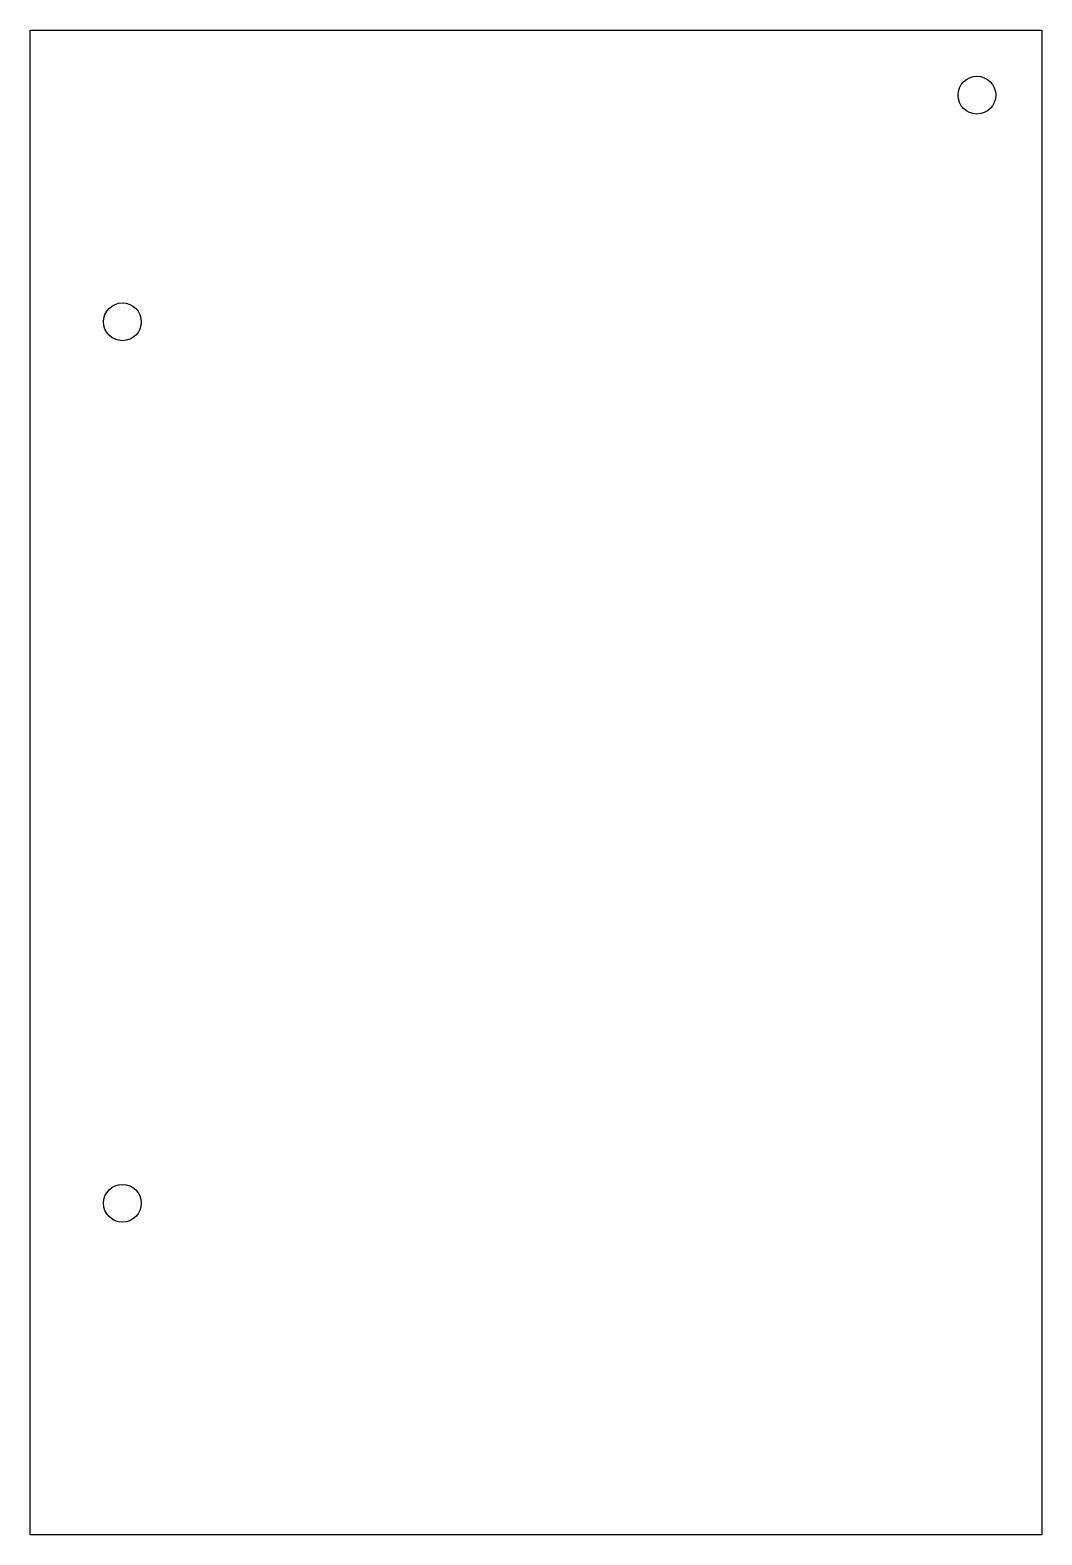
# Model space of a CAD drawing. Header units: millimetres. Extents: x 0 to 121, y 0 to 179.
import ezdxf

# ---------------------------------------------------------------- set-up
doc = ezdxf.new("R2010")
doc.units = ezdxf.units.MM

msp = doc.modelspace()

# ---------------------------------------------------------------- linework, layer by layer
for p, q in [((0, 0), (0, 179.25)), ((0, 179.25), (120.58, 179.25)), ((120.58, 179.25), (120.58, 0)), ((120.58, 0), (0, 0))]:
    msp.add_line(p, q)
for centre in [(112.83, 171.5), (11, 144.5), (11, 39.5)]:
    msp.add_circle(centre, 2.25)

doc.saveas('drawing.dxf')
